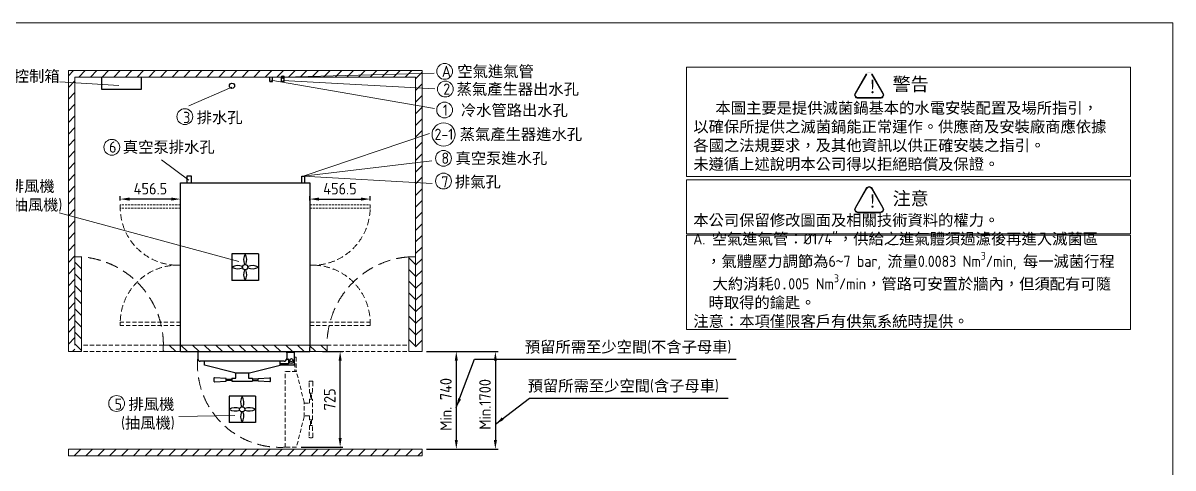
# Model space of a CAD drawing. Header units: millimetres. Extents: x -215875 to -179875, y -18175 to -2215.
# Drawn here: x -188589 to -179875, y -12279 to -8905 of the extents above; entities that cross this region are included whole.
import ezdxf

# ---------------------------------------------------------------- set-up
doc = ezdxf.new("R2010")
doc.units = ezdxf.units.MM
doc.header["$MEASUREMENT"] = 0
doc.linetypes.add('HIDDEN', pattern=[9.525, 6.35, -3.175])
doc.linetypes.add('HIDDEN2', pattern=[4.7625, 3.175, -1.5875])
doc.layers.get('0').update_dxf_attribs({"lineweight": 25})
for name, color, linetype, lineweight in [('D', 3, 'Continuous', 13), ('F', 7, 'Continuous', 15), ('H', 2, 'HIDDEN', 15), ('HIDDEN', 2, 'HIDDEN2', 9), ('S', 4, 'Continuous', 15)]:
    doc.layers.add(name, color=color, linetype=linetype, lineweight=lineweight)
doc.styles.get("Standard").update_dxf_attribs({"font": 'KAIU.TTF'})
doc.styles.add('STU25', font='isocp2.shx')
doc.dimstyles.new('STU25', dxfattribs={"dimscale": 35, "dimtxt": 2.5, "dimasz": 2, "dimexe": 0.6, "dimexo": 1, "dimgap": 1, "dimtad": 1, "dimdsep": 46, "dimtxsty": 'STU25', "dimcen": 2, "dimazin": 2, "dimtfac": 1, "dimtmove": 0, "dimatfit": 3, "dimfxl": 0, "dimtolj": 1, "dimtzin": 0, "dimarcsym": 0})
doc.dimstyles.new('STU25$7', dxfattribs={"dimscale": 35, "dimtxt": 2.5, "dimasz": 2, "dimexe": 1.25, "dimexo": 0.625, "dimgap": 1, "dimtad": 0, "dimdec": 4, "dimdsep": 46, "dimtxsty": 'STU25', "dimcen": 2.5, "dimazin": 2, "dimtfac": 1, "dimtdec": 4, "dimtmove": 0, "dimatfit": 3, "dimfxl": 0, "dimtolj": 1, "dimtzin": 0, "dimarcsym": 0})
pattern_1 = [(135, (30585.14, 4817.34), (-44.194174, -44.194174), [])]

# ---------------------------------------------------------------- blocks, each defined once
blk = doc.blocks.new('*D13')
at = {"layer": 'D', "color": 0, "lineweight": -2}
for p, q in [((-185530.6, -11396), (-185284.9, -11396)), ((-185305.9, -11466), (-185305.9, -12066)), ((-185530.6, -12136), (-185284.9, -12136))]:
    blk.add_line(p, q, dxfattribs=at)
at = {"layer": 'D', "color": 0}
for points in [[(-185294.2, -11466), (-185317.5, -11466), (-185305.9, -11396)], [(-185317.5, -12066), (-185294.2, -12066), (-185305.9, -12136)]]:
    blk.add_solid(points, dxfattribs=at)
at = {"layer": 'Defpoints', "color": 0}
for p in [(-185565.6, -11396), (-185565.6, -12136), (-185305.9, -12136)]:
    blk.add_point(p, dxfattribs=at)
at = {"layer": 'D', "color": 0, "insert": (-185384.6, -11796), "char_height": 87.5, "attachment_point": 5, "rotation": 90, "style": 'STU25'}
blk.add_mtext('\\A1;{\\Fisocp2.shx;Min. 740}', dxfattribs=at)
blk = doc.blocks.new('*D14')
at = {"layer": 'D', "color": 0, "lineweight": -2}
for p, q in [((-185530.6, -11396), (-184988.8, -11396)), ((-185009.8, -11466), (-185009.8, -12066)), ((-185530.6, -12136), (-184988.8, -12136))]:
    blk.add_line(p, q, dxfattribs=at)
at = {"layer": 'D', "color": 0}
for points in [[(-184998.1, -11466), (-185021.4, -11466), (-185009.8, -11396)], [(-185021.4, -12066), (-184998.1, -12066), (-185009.8, -12136)]]:
    blk.add_solid(points, dxfattribs=at)
at = {"layer": 'Defpoints', "color": 0}
for p in [(-185565.6, -11396), (-185565.6, -12136), (-185009.8, -12136)]:
    blk.add_point(p, dxfattribs=at)
at = {"layer": 'D', "color": 0, "insert": (-185088.5, -11796), "char_height": 87.5, "attachment_point": 5, "rotation": 90, "style": 'STU25'}
blk.add_mtext('\\A1;{\\Fisocp2.shx;Min.1700}', dxfattribs=at)
blk = doc.blocks.new('*D16')
at = {"layer": 'D', "color": 0, "lineweight": -2}
for p, q in [((-186320.6, -11396), (-186165.1, -11396)), ((-186186.1, -12051), (-186186.1, -11466)), ((-186482.5, -12121), (-186165.1, -12121))]:
    blk.add_line(p, q, dxfattribs=at)
at = {"layer": 'D', "color": 0}
for points in [[(-186174.4, -11466), (-186197.8, -11466), (-186186.1, -11396)], [(-186197.8, -12051), (-186174.4, -12051), (-186186.1, -12121)]]:
    blk.add_solid(points, dxfattribs=at)
at = {"layer": 'Defpoints', "color": 0}
for p in [(-186355.6, -11396), (-186186.1, -11396), (-186517.5, -12121)]:
    blk.add_point(p, dxfattribs=at)
at = {"layer": 'D', "color": 0, "insert": (-186264.8, -11758.1), "char_height": 87.5, "attachment_point": 5, "rotation": 90, "style": 'STU25'}
blk.add_mtext('\\A1;725', dxfattribs=at)
blk = doc.blocks.new('*D18')
at = {"layer": 'D', "color": 0, "lineweight": -2}
for p, q in [((-186415.6, -10249.5), (-186415.6, -10218.8)), ((-186345.6, -10239.8), (-186029.1, -10239.8)), ((-185959.1, -10249.5), (-185959.1, -10218.8))]:
    blk.add_line(p, q, dxfattribs=at)
at = {"layer": 'D', "color": 0}
for points in [[(-186345.6, -10228.2), (-186345.6, -10251.5), (-186415.6, -10239.8)], [(-186029.1, -10251.5), (-186029.1, -10228.2), (-185959.1, -10239.8)]]:
    blk.add_solid(points, dxfattribs=at)
at = {"layer": 'Defpoints', "color": 0}
for p in [(-185959.1, -10239.8), (-186415.6, -10284.5), (-185959.1, -10284.5)]:
    blk.add_point(p, dxfattribs=at)
at = {"layer": 'D', "color": 0, "insert": (-186187.4, -10161.1), "char_height": 87.5, "attachment_point": 5, "style": 'STU25'}
blk.add_mtext('\\A1;456.5', dxfattribs=at)
blk = doc.blocks.new('*D19')
at = {"layer": 'D', "color": 0, "lineweight": -2}
for p, q in [((-187852.1, -10249.5), (-187852.1, -10218.8)), ((-187465.6, -10239.8), (-187782.1, -10239.8)), ((-187395.6, -10249.5), (-187395.6, -10218.8))]:
    blk.add_line(p, q, dxfattribs=at)
at = {"layer": 'D', "color": 0}
for points in [[(-187782.1, -10228.2), (-187782.1, -10251.5), (-187852.1, -10239.8)], [(-187465.6, -10251.5), (-187465.6, -10228.2), (-187395.6, -10239.8)]]:
    blk.add_solid(points, dxfattribs=at)
at = {"layer": 'Defpoints', "color": 0}
for p in [(-187852.1, -10239.8), (-187852.1, -10284.5), (-187395.6, -10284.5)]:
    blk.add_point(p, dxfattribs=at)
at = {"layer": 'D', "color": 0, "insert": (-187623.9, -10161.1), "char_height": 87.5, "attachment_point": 5, "style": 'STU25'}
blk.add_mtext('\\A1;456.5', dxfattribs=at)

msp = doc.modelspace()

# ---------------------------------------------------------------- hatches: boundary and pattern name
msp.add_hatch(color=256).paths.add_polyline_path([(-186620.645, -9305.27, 1), (-186620.645, -9326.791, 1)])
at = {"layer": 'D'}
h = msp.add_hatch(color=11, dxfattribs=at)
edge = h.paths.add_edge_path()
edge.add_line((-182199.103, -9289.73), (-182284.462, -9437.576))
edge.add_arc((-182262.811, -9450.076), 25, 149.9999999, 270)
edge.add_line((-182262.811, -9475.076), (-182092.093, -9475.076))
edge.add_arc((-182092.093, -9450.076), 25, 270, 389.9999999)
edge.add_line((-182070.443, -9437.576), (-182155.801, -9289.73))
edge.add_arc((-182177.452, -9302.23), 25, 30, 150)
edge = h.paths.add_edge_path(flags=16)
edge.add_arc((-182177.452, -9302.23), 20, 30, 150)
edge.add_line((-182194.773, -9292.23), (-182280.132, -9440.076))
edge.add_arc((-182262.811, -9450.076), 20, 149.9999999, 270)
edge.add_line((-182262.811, -9470.076), (-182092.093, -9470.076))
edge.add_arc((-182092.093, -9450.076), 20, 270, 389.9999999)
edge.add_line((-182074.773, -9440.076), (-182160.132, -9292.23))
h = msp.add_hatch(color=11, dxfattribs=at)
edge = h.paths.add_edge_path()
edge.add_ellipse((-182262.811, -10317.801), major_axis=(25, 0), ratio=1, start_angle=149.9999999, end_angle=270)
edge.add_line((-182262.811, -10342.801), (-182092.093, -10342.801))
edge.add_ellipse((-182092.093, -10317.801), major_axis=(25, 0), ratio=1, start_angle=270, end_angle=389.9999999)
edge.add_line((-182070.443, -10305.301), (-182155.801, -10157.455))
edge.add_ellipse((-182177.452, -10169.955), major_axis=(25, 0), ratio=1, start_angle=30, end_angle=150)
edge.add_line((-182199.103, -10157.455), (-182284.462, -10305.301))
edge = h.paths.add_edge_path(flags=16)
edge.add_ellipse((-182262.811, -10317.801), major_axis=(20, 0), ratio=1, start_angle=149.9999999, end_angle=270)
edge.add_line((-182262.811, -10337.801), (-182092.093, -10337.801))
edge.add_ellipse((-182092.093, -10317.801), major_axis=(20, 0), ratio=1, start_angle=270, end_angle=389.9999999)
edge.add_line((-182074.773, -10307.801), (-182160.132, -10159.955))
edge.add_ellipse((-182177.452, -10169.955), major_axis=(20, 0), ratio=1, start_angle=30, end_angle=150)
edge.add_line((-182194.773, -10159.955), (-182280.132, -10307.801))
at = {"layer": 'H', "ltscale": 5}
h = msp.add_hatch(dxfattribs=at)
h.set_pattern_fill('ANSI31', color=256, scale=500, style=0)
h.set_pattern_definition([(45, (30585.14, 4817.34), (-44.194174, 44.194174), [])])
h.paths.add_polyline_path([(-185565.645, -9266.031), (-185565.645, -11396.031), (-185615.645, -11396.031), (-185615.645, -11346.031), (-185615.645, -9316.031), (-188195.645, -9316.031), (-188195.645, -11346.031), (-188195.645, -11396.031), (-188245.645, -11396.031), (-188245.645, -9266.031)])
h = msp.add_hatch(dxfattribs=at)
h.set_pattern_fill('ANSI31', color=256, scale=500, angle=90, style=0)
h.set_pattern_definition(pattern_1)
h.paths.add_polyline_path([(-188195.645, -11396.031), (-188145.645, -11396.031), (-188145.645, -10676.815), (-188195.645, -10676.815), (-188195.645, -11346.031)])
h = msp.add_hatch(dxfattribs=at)
h.set_pattern_fill('ANSI31', color=256, scale=500, angle=90, style=0)
h.set_pattern_definition(pattern_1)
h.paths.add_polyline_path([(-185615.645, -10676.815), (-185615.645, -11346.031), (-185615.645, -11396.031), (-185665.645, -11396.031), (-185665.645, -10676.815)])
h = msp.add_hatch(dxfattribs=at)
h.set_pattern_fill('ANSI31', color=256, scale=500, angle=270, style=0)
h.set_pattern_definition([(315, (30585.14, 4817.34), (44.194174, 44.194174), [])])
h.paths.add_polyline_path([(-187526.429, -11396.031), (-187526.429, -11346.031), (-186284.861, -11346.031), (-186284.861, -11396.031)])
h = msp.add_hatch(dxfattribs=at)
h.set_pattern_fill('ANSI31', color=256, scale=20, style=0)
h.set_pattern_definition([(45, (30018.926, 4877.34), (-44.90128, 44.90128), [])])
h.paths.add_polyline_path([(-188245.645, -12136.031), (-188245.645, -12186.031), (-185565.645, -12186.031), (-185565.645, -12136.031)])

# ---------------------------------------------------------------- linework, layer by layer
for p, q in [((-186719.312, -9348.406), (-186719.312, -9316.031)), ((-186699.312, -9348.406), (-186699.312, -9316.031)), ((-186630.645, -9348.406), (-186630.645, -9316.031)), ((-186610.645, -9348.406), (-186610.645, -9316.031)), ((-186719.312, -9348.406), (-186699.312, -9348.406)), ((-186630.645, -9348.406), (-186610.645, -9348.406)), ((-187347.641, -10066.031), (-187347.641, -10116.031)), ((-187313.641, -10066.031), (-187347.641, -10066.031)), ((-187313.641, -10116.031), (-187313.641, -10066.031)), ((-186476.71, -10066.031), (-186456.71, -10066.031)), ((-186476.71, -10116.031), (-186476.71, -10066.031)), ((-186456.71, -10066.031), (-186456.71, -10116.031)), ((-187395.645, -10116.031), (-186415.645, -10116.031)), ((-187395.645, -10284.531), (-187395.645, -10116.031)), ((-186415.645, -10116.031), (-186415.645, -11366.031)), ((-187395.645, -11396.031), (-187395.645, -10284.531)), ((-187005.645, -10656.031), (-187005.645, -10856.031)), ((-186805.645, -10656.031), (-187005.645, -10656.031)), ((-186805.645, -10656.031), (-186805.645, -10856.031)), ((-186805.645, -10856.031), (-187005.645, -10856.031)), ((-187395.645, -11396.031), (-186415.645, -11396.031)), ((-187265.645, -11405.031), (-187265.645, -11449.031)), ((-186590.645, -11401.031), (-186580.645, -11401.031)), ((-186590.645, -11401.031), (-186590.645, -11453.031)), ((-186590.645, -11405.031), (-186590.645, -11449.031)), ((-186580.645, -11401.031), (-186533.145, -11401.031)), ((-186533.145, -11461.031), (-186533.145, -11401.031)), ((-186415.645, -11396.031), (-186415.645, -11366.031)), ((-186610.645, -11469.031), (-187245.645, -11469.031)), ((-187214.845, -11499.193), (-187214.845, -11469.031)), ((-186983.145, -11558.23), (-187214.845, -11499.193)), ((-186873.145, -11558.23), (-186641.445, -11499.193)), ((-186641.445, -11499.193), (-186641.445, -11469.031)), ((-186578.145, -11488.031), (-186641.445, -11488.031)), ((-186533.145, -11498.031), (-186641.445, -11498.031)), ((-186590.645, -11453.031), (-186580.645, -11453.031)), ((-186578.145, -11453.031), (-186580.645, -11453.031)), ((-186578.145, -11461.031), (-186578.145, -11453.031)), ((-186578.145, -11461.031), (-186578.145, -11488.031)), ((-186533.145, -11488.031), (-186533.145, -11461.031)), ((-186533.145, -11498.031), (-186533.145, -11488.031)), ((-186983.145, -11558.23), (-186873.145, -11558.23)), ((-186975.645, -11597.981), (-186975.645, -11558.23)), ((-186880.645, -11558.23), (-186880.645, -11597.981)), ((-187050.132, -11598.981), (-187137.132, -11594.481)), ((-187137.132, -11624.481), (-187050.132, -11619.981)), ((-187050.132, -11619.981), (-187050.132, -11598.981)), ((-187050.132, -11604.731), (-187006.895, -11604.731)), ((-187006.895, -11614.231), (-187050.132, -11614.231)), ((-187006.895, -11598.981), (-187006.895, -11619.981)), ((-187005.895, -11597.981), (-186975.645, -11597.981)), ((-187005.895, -11620.981), (-186850.395, -11620.981)), ((-186880.645, -11597.981), (-186850.395, -11597.981)), ((-186849.395, -11598.981), (-186849.395, -11619.981)), ((-186806.158, -11604.731), (-186849.395, -11604.731)), ((-186849.395, -11614.231), (-186806.158, -11614.231)), ((-186806.158, -11598.981), (-186719.158, -11594.481)), ((-186806.158, -11619.981), (-186806.158, -11598.981)), ((-186719.158, -11624.481), (-186806.158, -11619.981)), ((-187028.145, -11733.531), (-187028.145, -11933.531)), ((-186828.145, -11733.531), (-187028.145, -11733.531)), ((-186828.145, -11733.531), (-186828.145, -11933.531)), ((-186828.145, -11933.531), (-187028.145, -11933.531))]:
    msp.add_line(p, q)
msp.add_lwpolyline([(-187994.948, -9316.031), (-187994.948, -9405.628), (-187690.259, -9405.628), (-187690.259, -9316.031)])
for centre, radius in [((-186620.645, -9316.031), 10.761), ((-187005.645, -9381.031), 20), ((-186905.645, -10756.031), 20), ((-186905.645, -10756.031), 20), ((-186905.645, -10756.031), 20), ((-186905.645, -10756.031), 20), ((-186555.645, -11461.031), 12), ((-186555.645, -11461.031), 12), ((-186928.145, -11833.531), 20), ((-186928.145, -11833.531), 20), ((-186928.145, -11833.531), 20), ((-186928.145, -11833.531), 20)]:
    msp.add_circle(centre, radius)
for centre, radius, start, end in [((-186824.621, -10701.906), 93.11, 150.4818019, 201.9770324), ((-186986.669, -10701.906), 93.11, 338.0229676, 29.5181981), ((-186959.77, -10837.055), 93.11, 68.0229676, 119.5181981), ((-186959.77, -10675.006), 93.11, 240.4818019, 291.9770324), ((-186824.621, -10810.155), 93.11, 158.0229676, 209.5181981), ((-186986.669, -10810.155), 93.11, 330.4818019, 21.9770324), ((-186851.52, -10837.055), 93.11, 60.4818019, 111.9770324), ((-186851.52, -10675.006), 93.11, 248.0229676, 299.5181981), ((-187245.645, -11405.031), 20, 153.256316, 180), ((-186610.645, -11405.031), 20, 0, 26.743684), ((-186524.752, -11364.794), 108.107, 359.8743884, 359.8745224), ((-187245.645, -11449.031), 20, 180, 270), ((-186610.645, -11449.031), 20, 270, 0), ((-186555.645, -11461.031), 22.5, 180, 0), ((-187087.36, -11609.481), 55.773, 168.6471146, 191.3528854), ((-187137.132, -11599.487), 5.007, 90, 168.6471146), ((-187137.132, -11619.474), 5.007, 191.3528854, 275.9218723), ((-187005.895, -11598.981), 1, 90, 180), ((-187005.895, -11619.981), 1, 180, 270), ((-186850.395, -11598.981), 1, 0, 90), ((-186850.395, -11619.981), 1, 270, 0), ((-186719.158, -11619.474), 5.007, 264.0781277, 348.6471146), ((-186719.158, -11599.487), 5.007, 11.3528854, 90), ((-186768.93, -11609.481), 55.773, 348.6471146, 11.3528854), ((-186847.121, -11779.406), 93.11, 150.4818019, 201.9770324), ((-187009.169, -11779.406), 93.11, 338.0229676, 29.5181981), ((-186982.27, -11914.555), 93.11, 68.0229676, 119.5181981), ((-186982.27, -11752.506), 93.11, 240.4818019, 291.9770324), ((-186874.02, -11914.555), 93.11, 60.4818019, 111.9770324), ((-186874.02, -11752.506), 93.11, 248.0229676, 299.5181981), ((-186847.121, -11887.655), 93.11, 158.0229676, 209.5181981), ((-187009.169, -11887.655), 93.11, 330.4818019, 21.9770324)]:
    msp.add_arc(centre, radius, start, end)
at = {"layer": 'D'}
for p, q in [((-186620.645, -9316.031), (-185472.994, -9285.622)), ((-187861.954, -9379.133), (-188310.904, -9351.078)), ((-187005.645, -9390.466), (-187333.316, -9533.789)), ((-186710.536, -9338.152), (-185471.842, -9551.888)), ((-186619.706, -9340.887), (-185469.539, -9405.086)), ((-186466.71, -10066.031), (-185508.254, -9742.042)), ((-187333.903, -10095.858), (-187541.078, -9941.256)), ((-186466.71, -10066.031), (-185490.628, -9949.444)), ((-186466.71, -10066.031), (-185488.993, -10121.108)), ((-186953.241, -10711.79), (-188314.16, -10343.987)), ((-187409.02, -11887.842), (-186984.993, -11880.635))]:
    msp.add_line(p, q, dxfattribs=at)
at = {"layer": 'D', "color": 11}
for p, q in [((-182199.103, -9289.73), (-182284.462, -9437.576)), ((-182194.773, -9292.23), (-182280.132, -9440.076)), ((-182160.132, -9292.23), (-182074.773, -9440.076)), ((-182155.801, -9289.73), (-182070.443, -9437.576)), ((-182262.811, -9470.076), (-182092.093, -9470.076)), ((-182262.811, -9475.076), (-182092.093, -9475.076)), ((-182199.103, -10157.455), (-182284.462, -10305.301)), ((-182194.773, -10159.955), (-182280.132, -10307.801)), ((-182160.132, -10159.955), (-182074.773, -10307.801)), ((-182155.801, -10157.455), (-182070.443, -10305.301)), ((-182262.811, -10337.801), (-182092.093, -10337.801)), ((-182262.811, -10342.801), (-182092.093, -10342.801))]:
    msp.add_line(p, q, dxfattribs=at)
for points in [[(-183560.696, -9240.966), (-180198.047, -9240.147), (-180198.047, -10069.653), (-183560.696, -10069.653)], [(-183560.696, -10093.129), (-180198.047, -10093.129), (-180198.047, -10502.191), (-183560.696, -10502.191)], [(-183560.696, -10514.348), (-180198.047, -10514.348), (-180198.047, -11229.657), (-183560.696, -11229.657)]]:
    msp.add_lwpolyline(points, close=True, dxfattribs=at)
at = {"layer": 'D'}
for centre, radius in [((-185393.821, -9271.765), 60), ((-185389.059, -9405.854), 60), ((-187363.09, -9614.675), 60), ((-185394.707, -9564.535), 60), ((-185402.28, -9750.131), 87.5), ((-187916.783, -9846.953), 60), ((-185402.61, -9931.113), 60), ((-185403.341, -10103.318), 60), ((-187880.148, -11789.92), 60)]:
    msp.add_circle(centre, radius, dxfattribs=at)
at = {"layer": 'D', "color": 11}
for centre, radius, start, end in [((-182262.811, -9450.076), 25, 149.9999999, 270), ((-182262.811, -9450.076), 20, 149.9999999, 270), ((-182092.093, -9450.076), 25, 270, 29.9999999), ((-182092.093, -9450.076), 20, 270, 29.9999999), ((-182177.452, -10169.955), 25, 30, 150), ((-182177.452, -10169.955), 20, 30, 150), ((-182262.811, -10317.801), 25, 149.9999999, 270), ((-182262.811, -10317.801), 20, 149.9999999, 270), ((-182092.093, -10317.801), 25, 270, 29.9999999), ((-182092.093, -10317.801), 20, 270, 29.9999999)]:
    msp.add_arc(centre, radius, start, end, dxfattribs=at)
at = {"layer": 'F', "color": 6}
msp.add_lwpolyline([(-193059.911, -8904.879), (-193059.911, -18174.879), (-179874.911, -18174.879), (-179874.911, -8904.879)], close=True, dxfattribs=at)
msp.add_lwpolyline([(-193059.911, -8904.879), (-193059.911, -18174.879), (-179874.911, -18174.879), (-179874.911, -8904.879)], close=True, dxfattribs=at)
at = {"layer": 'H', "ltscale": 5}
for p, q in [((-187395.645, -11172.531), (-187852.145, -11172.531)), ((-187395.645, -11197.531), (-187852.145, -11197.531)), ((-186415.645, -11172.531), (-185959.145, -11172.531)), ((-186415.645, -11197.531), (-185959.145, -11197.531)), ((-187526.429, -11346.031), (-188145.645, -11346.031)), ((-187526.429, -11396.031), (-188145.645, -11396.031)), ((-186284.861, -11346.031), (-185665.645, -11346.031)), ((-186284.861, -11396.031), (-185665.645, -11396.031)), ((-186528.645, -11483.531), (-186528.645, -11547.631)), ((-186518.645, -11438.531), (-186518.645, -11547.631)), ((-186517.482, -11547.631), (-186603.645, -11547.631)), ((-186603.645, -12121.031), (-186603.645, -11547.631)), ((-186458.445, -11779.331), (-186517.482, -11547.631)), ((-186417.695, -11712.343), (-186422.195, -11625.343)), ((-186392.195, -11625.343), (-186396.695, -11712.343)), ((-186418.695, -11786.831), (-186418.695, -11756.581)), ((-186396.695, -11712.343), (-186417.695, -11712.343)), ((-186417.695, -11755.581), (-186396.695, -11755.581)), ((-186411.945, -11712.343), (-186411.945, -11755.581)), ((-186402.445, -11755.581), (-186402.445, -11712.343)), ((-186395.695, -11912.081), (-186395.695, -11756.581)), ((-186458.445, -11889.331), (-186458.445, -11779.331)), ((-186458.445, -11786.831), (-186418.695, -11786.831)), ((-186458.445, -11889.331), (-186517.482, -12121.031)), ((-186418.695, -11881.831), (-186458.445, -11881.831)), ((-186418.695, -11912.081), (-186418.695, -11881.831)), ((-186417.695, -11913.081), (-186396.695, -11913.081)), ((-186411.945, -11956.318), (-186411.945, -11913.081)), ((-186402.445, -11913.081), (-186402.445, -11956.318)), ((-186417.695, -11956.318), (-186422.195, -12043.318)), ((-186396.695, -11956.318), (-186417.695, -11956.318)), ((-186392.195, -12043.318), (-186396.695, -11956.318)), ((-186517.482, -12121.031), (-186603.645, -12121.031))]:
    msp.add_line(p, q, dxfattribs=at)
at = {"layer": 'H', "ltscale": 15}
for centre, radius, start, end in [((-188195.645, -11346.031), 670, 0, 85.7202168), ((-185615.645, -11346.031), 670, 94.2797832, 180), ((-186640.138, -11494.906), 627.187, 175.8053259, 273.335683)]:
    msp.add_arc(centre, radius, start, end, dxfattribs=at)
at = {"layer": 'H', "ltscale": 5}
for centre, radius, start, end in [((-186417.188, -11625.343), 5.007, 101.3528854, 180), ((-186407.195, -11675.116), 55.773, 78.6471146, 101.3528854), ((-186397.202, -11625.343), 5.007, 354.0781277, 78.6471146), ((-186417.695, -11756.581), 1, 90, 180), ((-186396.695, -11756.581), 1, 0, 90), ((-186417.695, -11912.081), 1, 180, 270), ((-186396.695, -11912.081), 1, 270, 0), ((-186417.188, -12043.318), 5.007, 180, 258.6471146), ((-186407.195, -11993.545), 55.773, 258.6471146, 281.3528854), ((-186397.202, -12043.318), 5.007, 281.3528854, 5.9218723)]:
    msp.add_arc(centre, radius, start, end, dxfattribs=at)
at = {"layer": 'HIDDEN', "ltscale": 5}
for p, q in [((-187395.645, -10284.531), (-187852.145, -10284.531)), ((-187852.145, -10309.531), (-187852.145, -10284.531)), ((-187395.645, -10309.531), (-187852.145, -10309.531)), ((-186415.645, -10284.531), (-185959.145, -10284.531)), ((-186415.645, -10309.531), (-185959.145, -10309.531)), ((-185959.145, -10309.531), (-185959.145, -10284.531)), ((-187852.145, -11172.531), (-187852.145, -11197.531)), ((-185959.145, -11172.531), (-185959.145, -11197.531)), ((-186518.645, -11438.531), (-186533.145, -11438.531)), ((-186533.145, -11483.531), (-186528.645, -11483.531))]:
    msp.add_line(p, q, dxfattribs=at)
at = {"layer": 'HIDDEN', "ltscale": 15}
for centre, start, end in [((-187415.04, -10303.926), 177.4593455, 272.5406545), ((-186396.25, -10303.926), 267.4593455, 2.5406545), ((-187415.04, -11178.135), 87.4593455, 182.5406545), ((-186396.25, -11178.135), 357.4593455, 92.5406545)]:
    msp.add_arc(centre, 437.535, start, end, dxfattribs=at)
at = {"layer": 'S', "linetype": 'Continuous'}
msp.add_line((-188245.645, -9266.031), (-185565.645, -9266.031), dxfattribs=at)
at = {"layer": 'S'}
for p, q in [((-188245.645, -9266.031), (-188245.645, -11396.031)), ((-188195.645, -9316.031), (-188195.645, -11346.031)), ((-188195.645, -9316.031), (-185615.645, -9316.031)), ((-185615.645, -9316.031), (-185615.645, -11346.031)), ((-185565.645, -9266.031), (-185565.645, -11396.031)), ((-188195.645, -10676.815), (-188195.645, -11346.031)), ((-188145.645, -10676.815), (-188195.645, -10676.815)), ((-188145.645, -11396.031), (-188145.645, -10676.815)), ((-185665.645, -11396.031), (-185665.645, -10676.815)), ((-185665.645, -10676.815), (-185615.645, -10676.815)), ((-188145.645, -11396.031), (-188245.645, -11396.031)), ((-187526.429, -11346.031), (-186284.861, -11346.031)), ((-187526.429, -11396.031), (-187526.429, -11346.031)), ((-187526.429, -11396.031), (-186284.861, -11396.031)), ((-186284.861, -11396.031), (-186284.861, -11346.031)), ((-185665.645, -11396.031), (-185565.645, -11396.031)), ((-188245.645, -12136.031), (-185565.645, -12136.031)), ((-188245.645, -12136.031), (-188245.645, -12186.031)), ((-188245.645, -12186.031), (-185565.645, -12186.031)), ((-185565.645, -12136.031), (-185565.645, -12186.031))]:
    msp.add_line(p, q, dxfattribs=at)

# ---------------------------------------------------------------- texts
at = {"layer": 'D', "char_height": 85, "attachment_point": 1}
for s, insert in [('{\\Fisocp2.shx;\\C3;A \\f標楷體|b0|i0|c136|p65;空氣進氣管}', (-185415.536, -9229.122)), ('{\\Fisocp2.shx;\\C3;4 \\f標楷體|b0|i0|c136|p65;電氣控制箱}', (-188997.503, -9265.215)), ('{\\Fisocp3.shx;\\C3;2 \\f標楷體|b0|i0|c136|p65;蒸氣產生器出水孔}', (-185404.35, -9363.347)), ('{\\Fisocp2.shx;\\C3;3 \\f標楷體|b0|i0|c136|p65;排水孔}', (-187375.541, -9578.281)), ('{\\Fisocp2.shx;\\C3;1  \\f標楷體|b0|i0|c136|p65;冷水管路出水孔}', (-185407.62, -9523.488)), ('{\\Fisocp2.shx;\\C3;2-1 \\f標楷體|b0|i0|c136|p65;蒸氣產生器進水孔}', (-185471.099, -9706.048)), ('{\\Fisocp2.shx;\\C3;6 \\f標楷體|b0|i0|c136|p65;真空泵排水孔}', (-187936.591, -9802.884)), ('{\\Fisocp2.shx;\\C3;8 \\f標楷體|b0|i0|c136|p65;真空泵進水孔}', (-185418.305, -9887.349)), ('{\\Fisocp2.shx;\\C3;5-1 \\f標楷體|b0|i0|c136|p65;排風機\\P\\Fisocp2.shx;    (\\f標楷體|b0|i0|c136|p65;抽風機\\Fisocp2.shx;)}', (-188891.427, -10099.248)), ('{\\Fisocp2.shx;\\C3;7 \\f標楷體|b0|i0|c136|p65;排氣孔}', (-185418.676, -10066.2)), ('{\\C3;預留所需至少空間\\Fisocp2.shx;(\\f標楷體|b0|i0|c136|p65;不含子母車\\Fisocp2.shx;)}', (-184786.124, -11317.482)), ('{\\C3;預留所需至少空間\\Fisocp2.shx;(\\f標楷體|b0|i0|c136|p65;含子母車\\Fisocp2.shx;)}', (-184765.406, -11612.538)), ('{\\Fisocp2.shx;\\C3;5 \\f標楷體|b0|i0|c136|p65;排風機\\P\\Fisocp2.shx; (\\f標楷體|b0|i0|c136|p65;抽風機\\Fisocp2.shx;)}', (-187894.161, -11751.969))]:
    msp.add_mtext(s, dxfattribs=dict(at, insert=insert))
at = {"layer": 'D', "color": 11, "attachment_point": 1, "style": 'STU25'}
for s, insert, char_height in [('{\\f標楷體|b0|i0|c136|p65;警告}', (-181999.25, -9317.591), 100), ('{\\f標楷體|b0|i0|c136|p65;!}', (-182185.763, -9336.96), 100), ('\\A1;\\P  {\\f????|b0|i0|c0|p54;  \\H0.2353x; \\f標楷體|b0|i0|c136|p65;\\H4.25x;本圖主要是提供滅菌鍋基本的水電安裝配置及場所指引，\\P以確保所提供之滅菌鍋能正常運作。供應商及安裝廠商應依據\\P各國之法規要求，及其他資訊以供正確安裝之指引。\\P未遵循上述說明本公司得以拒絕賠償及保證。\\P\\P\\P本公司保留修改圖面及相關技術資料的權力。\\P}A. {\\f標楷體|b0|i0|c136|p65;空氣進氣管：}%%c1/4"{\\f標楷體|b0|i0|c136|p65;，供給之進氣體須過濾後再進入滅菌區\\P}  {\\f標楷體|b0|i0|c136|p65;，氣體壓力調節為}6{\\f標楷體|b0|i0|c136|p65;~}7 bar, {\\f標楷體|b0|i0|c136|p65;流量}0.0083 Nm{\\H0.7x;\\S3^ ;}/min, {\\f標楷體|b0|i0|c136|p65;每一滅菌行程\\P}   {\\f標楷體|b0|i0|c136|p65;大約消耗}0{\\f標楷體|b0|i0|c136|p65;.}005 Nm{\\H0.7x;\\S3^ ;}/min{\\f標楷體|b0|i0|c136|p65;，管路可安置於牆內，但須配有可隨\\P  時取得的鑰匙。\\P注意：本項僅限客戶有供氣系統時提供。}', (-183510.006, -9364.886), 85), ('{\\f標楷體|b0|i0|c136|p65;注意}', (-181999.25, -10185.317), 100), ('{\\f標楷體|b0|i0|c136|p65;!}', (-182185.763, -10204.685), 100)]:
    msp.add_mtext(s, dxfattribs=dict(at, insert=insert, char_height=char_height))

# ---------------------------------------------------------------- dimensions: what is measured, and where the dimension line sits
at = {"layer": 'D'}
dim = msp.add_linear_dim(base=(-187852.145, -10239.839), p1=(-187395.645, -10284.531), p2=(-187852.145, -10284.531), angle=180, dimstyle='STU25', dxfattribs=at)
dim.commit()
dim.dimension.update_dxf_attribs({"geometry": '*D19', "text_midpoint": (-187623.895, -10161.089)})
dim = msp.add_linear_dim(base=(-185959.145, -10239.839), p1=(-186415.645, -10284.531), p2=(-185959.145, -10284.531), dimstyle='STU25', dxfattribs=at)
dim.commit()
dim.dimension.update_dxf_attribs({"geometry": '*D18', "text_midpoint": (-186187.395, -10161.089)})
dim = msp.add_linear_dim(base=(-186186.096, -11396.031), p1=(-186517.482, -12121.031), p2=(-186355.645, -11396.031), angle=90, dimstyle='STU25', dxfattribs=at)
dim.commit()
dim.dimension.update_dxf_attribs({"geometry": '*D16', "text_midpoint": (-186186.096, -11758.131), "dimtype": 160})
for base, text, picture, middle in [((-185305.879, -12136.031), '{\\Fisocp2.shx;Min. <>}', '*D13', (-185305.879, -11796.031)), ((-185009.775, -12136.031), '{\\Fisocp2.shx;Min.1700}', '*D14', (-185009.775, -11796.031))]:
    dim = msp.add_linear_dim(base=base, p1=(-185565.645, -11396.031), p2=(-185565.645, -12136.031), angle=90, text=text, dimstyle='STU25', dxfattribs=at)
    dim.commit()
    dim.dimension.update_dxf_attribs({"geometry": picture, "text_midpoint": middle, "dimtype": 160})

# ---------------------------------------------------------------- leaders
for points in [[(-185305.879, -11819.914), (-185166.962, -11454.054), (-183185.601, -11454.054)], [(-185009.775, -11946.941), (-184750.498, -11749.11), (-183245.56, -11749.11)]]:
    msp.add_leader(points, dimstyle='STU25$7', override={"dimgap": 1, "dimtad": 0}, dxfattribs=at)

doc.saveas('drawing.dxf')
